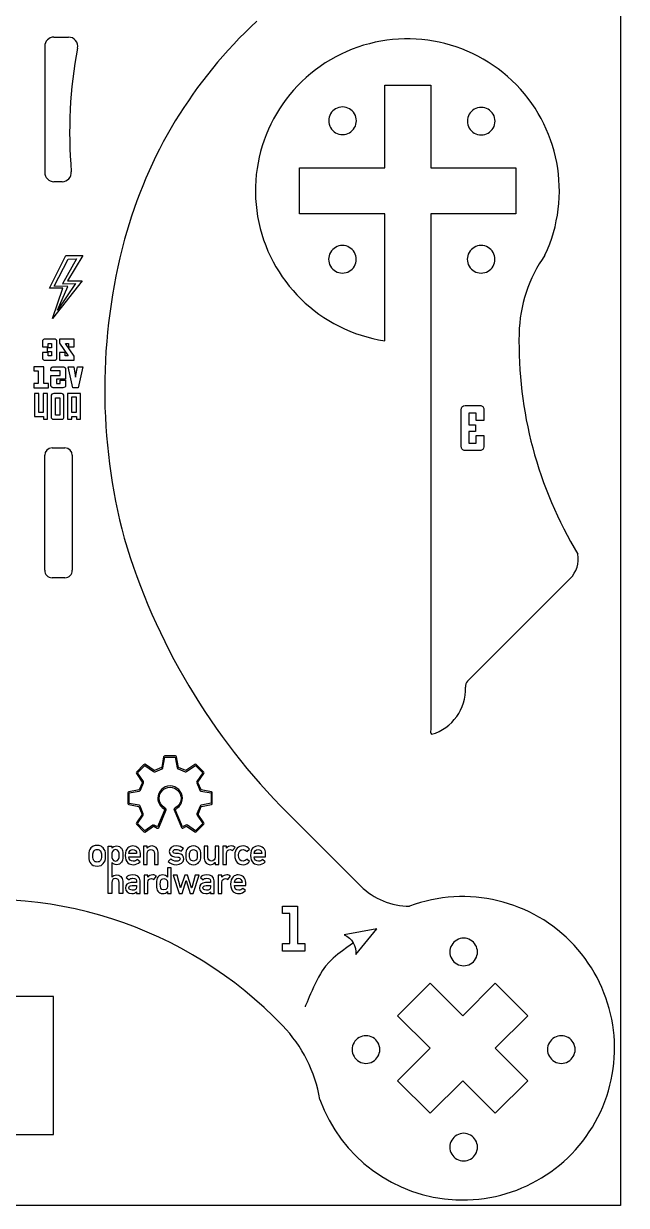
# Model space of a CAD drawing. Extents: x 0 to 911, y 61 to 967.
# Drawn here: x 710.9 to 908.8, y 60.6 to 449 of the extents above; entities that cross this region are included whole.
import ezdxf

# ---------------------------------------------------------------- set-up
doc = ezdxf.new("R2010")
doc.units = 0
doc.layers.add('corte', color=7, linetype='CONTINUOUS')
doc.layers.add('Grabado', color=7, linetype='CONTINUOUS')

msp = doc.modelspace()

# ---------------------------------------------------------------- linework, layer by layer
at = {"layer": 'corte', "color": 1}
for points in [[(720.85241, 444.561674), (725.648536, 444.561674)], [(717.828786, 441.538058), (717.828786, 400.078749)], [(829.467235, 428.777158), (844.58534, 428.777158)], [(829.467235, 401.564564), (829.467235, 428.777158)], [(844.58534, 428.777158), (844.58534, 401.564564)], [(801.498733, 401.564564), (829.467235, 401.564564)], [(801.498733, 386.446459), (801.498733, 401.564564)], [(844.58534, 401.564564), (872.553834, 401.564564)], [(872.553834, 401.564564), (872.553834, 386.446459)], [(723.565583, 397.055158), (720.85241, 397.055158)], [(829.467235, 386.446459), (801.498733, 386.446459)], [(829.467235, 344.76774), (829.467235, 386.446459)], [(844.58534, 386.446459), (844.58534, 216.902461)], [(872.553834, 386.446459), (844.58534, 386.446459)], [(717.828786, 269.332667), (717.828786, 307.141732)], [(720.247687, 309.560591), (724.480758, 309.560591)], [(726.899651, 307.141732), (726.899651, 269.332667)], [(724.480758, 266.913723), (720.247687, 266.913723)], [(856.672533, 232.921344), (890.374676, 266.62347)], [(797.698394, 189.48371), (821.596189, 165.585854)], [(720.711339, 129.310818), (705.593225, 129.310818)], [(720.711339, 83.956409), (720.711339, 129.310818)], [(705.593225, 83.956409), (720.711339, 83.956409)]]:
    msp.add_lwpolyline(points, dxfattribs=at)
for points in [[(815.63471, 421.611172)], [(861.170453, 421.482054)], [(815.589569, 376.07543)], [(861.125311, 376.07543)], [(859.930566, 143.912895)], [(833.720845, 122.954995), (844.410961, 112.264871), (833.720845, 101.574755), (844.410961, 90.884639), (855.101077, 101.574755), (865.791201, 90.884639), (876.481317, 101.574755), (865.791193, 112.264871), (876.481317, 122.954995), (865.791201, 133.645111), (855.101077, 122.954995), (844.410961, 133.645111)], [(827.860167, 111.842582)], [(892.00088, 111.842582)], [(859.930566, 79.772183)]]:
    msp.add_lwpolyline(points, close=True, dxfattribs=at)
for points in [[(787.467559, 449.759481), (766.547056, 430.438415), (751.509042, 405.601385), (744.085229, 378.108514)], [(871.267216, 430.286673), (855.674153, 445.082878), (832.35696, 448.227804), (813.401092, 438.091415)], [(720.85241, 444.561674), (719.182511, 444.561675), (717.828789, 443.207957), (717.828786, 441.538058)], [(727.976809, 443.467153), (727.402383, 444.16044), (726.548877, 444.561674), (725.648536, 444.561674)], [(728.619458, 440.976002), (728.78682, 441.86065), (728.551235, 442.773865), (727.976809, 443.467153)], [(728.619458, 440.976002), (726.086559, 427.587509), (725.399646, 413.915145), (726.577876, 400.340201)], [(813.401092, 438.091415), (794.445224, 427.955026), (784.113195, 406.816642), (787.760165, 385.632428)], [(882.093844, 372.909094), (891.222876, 392.370134), (886.86028, 415.490467), (871.267216, 430.286673)], [(815.63471, 421.611172), (814.013694, 421.612167), (812.515387, 420.747936), (811.704592, 419.34426)], [(819.564829, 419.34426), (818.754034, 420.747936), (817.255727, 421.612167), (815.63471, 421.611172)], [(861.170453, 421.482054), (859.549436, 421.483049), (858.05113, 420.618818), (857.240334, 419.215142)], [(865.100572, 419.215142), (864.289776, 420.618818), (862.791469, 421.483049), (861.170453, 421.482054)], [(811.704592, 419.34426), (810.893796, 417.940584), (810.893796, 416.210896), (811.704592, 414.80722)], [(819.564829, 414.80722), (820.375625, 416.210896), (820.375625, 417.940584), (819.564829, 419.34426)], [(857.240334, 419.215142), (856.429539, 417.811466), (856.429539, 416.081778), (857.240334, 414.678102)], [(865.100572, 414.678102), (865.911367, 416.081778), (865.911367, 417.811466), (865.100572, 419.215142)], [(811.704592, 414.80722), (812.515387, 413.403544), (814.013694, 412.539313), (815.63471, 412.540308)], [(815.63471, 412.540308), (817.255727, 412.539313), (818.754034, 413.403544), (819.564829, 414.80722)], [(857.240334, 414.678102), (858.05113, 413.274426), (859.549436, 412.410195), (861.170453, 412.41119)], [(861.170453, 412.41119), (862.791469, 412.410195), (864.289776, 413.274426), (865.100572, 414.678102)], [(717.828786, 400.078749), (717.828803, 398.40886), (719.182521, 397.055157), (720.85241, 397.055158)], [(725.794113, 398.035275), (726.366801, 398.659817), (726.651138, 399.496011), (726.577876, 400.340201)], [(723.565583, 397.055158), (724.412947, 397.05516), (725.221425, 397.410732), (725.794113, 398.035275)], [(787.760165, 385.632428), (791.407135, 364.448214), (808.213026, 347.981761), (829.467235, 344.76774)], [(744.085229, 378.108514), (735.404122, 345.959507), (735.350792, 312.090185), (743.930613, 279.914)], [(811.65945, 373.808517), (810.848655, 372.404841), (810.848655, 370.675154), (811.65945, 369.271478)], [(815.589569, 376.07543), (813.968553, 376.076424), (812.470246, 375.212193), (811.65945, 373.808517)], [(819.519688, 373.808517), (818.708892, 375.212193), (817.210586, 376.076424), (815.589569, 376.07543)], [(819.519688, 369.271478), (820.330483, 370.675154), (820.330483, 372.404841), (819.519688, 373.808517)], [(857.195193, 373.808517), (856.384397, 372.404841), (856.384397, 370.675154), (857.195193, 369.271478)], [(861.125311, 376.07543), (859.504295, 376.076424), (858.005988, 375.212193), (857.195193, 373.808517)], [(865.05543, 373.808517), (864.244635, 375.212193), (862.746328, 376.076424), (861.125311, 376.07543)], [(865.05543, 369.271478), (865.866226, 370.675154), (865.866226, 372.404841), (865.05543, 373.808517)], [(882.093844, 372.909094), (876.767459, 365.360784), (873.810465, 356.396848), (873.600106, 347.160879)], [(811.65945, 369.271478), (812.470246, 367.867802), (813.968553, 367.003571), (815.589569, 367.004565)], [(815.589569, 367.004565), (817.210586, 367.003571), (818.708892, 367.867802), (819.519688, 369.271478)], [(857.195193, 369.271478), (858.005988, 367.867802), (859.504295, 367.003571), (861.125311, 367.004565)], [(861.125311, 367.004565), (862.746328, 367.003571), (864.244635, 367.867802), (865.05543, 369.271478)], [(873.600106, 347.160879), (873.019184, 321.653168), (879.708055, 296.506696), (892.885438, 274.658644)], [(720.247687, 309.560591), (718.911781, 309.560593), (717.828807, 308.477638), (717.828786, 307.141732)], [(726.899651, 307.141732), (726.899629, 308.477635), (725.816661, 309.560588), (724.480758, 309.560591)], [(743.930613, 279.914), (754.028573, 245.757095), (772.512457, 214.669649), (797.698394, 189.48371)], [(890.374676, 266.62347), (892.479029, 268.727823), (893.417296, 271.730551), (892.885438, 274.658644)], [(717.828786, 269.332667), (717.828774, 268.691127), (718.083616, 268.075858), (718.537249, 267.622217)], [(726.19119, 267.62222), (726.644821, 268.075861), (726.899663, 268.691128), (726.899651, 269.332667)], [(718.537249, 267.622217), (718.990883, 267.168575), (719.606147, 266.913722), (720.247687, 266.913723)], [(724.480758, 266.913723), (725.122296, 266.913724), (725.737558, 267.168579), (726.19119, 267.62222)], [(844.849515, 215.448816), (851.703991, 217.407241), (856.311827, 223.822305), (855.978944, 230.943292)], [(856.672533, 232.921344), (856.152822, 232.401613), (855.897611, 231.673775), (855.978944, 230.943292)], [(844.58534, 216.902461), (844.41451, 216.40495), (844.514561, 215.854409), (844.849515, 215.448816)], [(795.992853, 119.649899), (764.522447, 152.587176), (718.514534, 167.34903), (673.755605, 158.870292)], [(821.596189, 165.585854), (825.856981, 161.325057), (831.639477, 158.936954), (837.665138, 158.949567)], [(891.669979, 146.120378), (877.93662, 160.954373), (856.602602, 166.022403), (837.665138, 158.949567)], [(853.127367, 147.840724), (851.724088, 147.030541), (850.859633, 145.533261), (850.859633, 143.912895)], [(857.662833, 147.840724), (856.259555, 148.650907), (854.530645, 148.650907), (853.127367, 147.840724)], [(859.930566, 143.912895), (859.930566, 145.533261), (859.066111, 147.030541), (857.662833, 147.840724)], [(850.859633, 143.912895), (850.859633, 142.292529), (851.724088, 140.795249), (853.127366, 139.985065)], [(857.662833, 139.985065), (859.066112, 140.795249), (859.930567, 142.292529), (859.930566, 143.912895)], [(900.305937, 91.288534), (908.814879, 109.625667), (905.403338, 131.286384), (891.669979, 146.120378)], [(853.127366, 139.985065), (854.530645, 139.174882), (856.259555, 139.174882), (857.662833, 139.985065)], [(808.193651, 95.437249), (806.622488, 104.541014), (802.374926, 112.97036), (795.992853, 119.649899)], [(825.595123, 115.778071), (824.190503, 116.5903), (822.458985, 116.5903), (821.054364, 115.778071)], [(889.735836, 115.778071), (888.331215, 116.5903), (886.599697, 116.5903), (885.195076, 115.778071)], [(821.054364, 115.778071), (819.649743, 114.965842), (818.786019, 113.46513), (818.78932, 111.842582)], [(827.860167, 111.842582), (827.863469, 113.46513), (826.999744, 114.965842), (825.595123, 115.778071)], [(885.195076, 115.778071), (883.790455, 114.965842), (882.926731, 113.46513), (882.930032, 111.842582)], [(892.00088, 111.842582), (892.004181, 113.46513), (891.140457, 114.965842), (889.735836, 115.778071)], [(818.78932, 111.842582), (818.786019, 110.220033), (819.649743, 108.719322), (821.054364, 107.907093)], [(825.595123, 107.907093), (826.999744, 108.719322), (827.863469, 110.220033), (827.860167, 111.842582)], [(882.930032, 111.842582), (882.926731, 110.220033), (883.790455, 108.719322), (885.195076, 107.907093)], [(889.735836, 107.907093), (891.140457, 108.719322), (892.004181, 110.220033), (892.00088, 111.842582)], [(821.054364, 107.907093), (822.458985, 107.094864), (824.190503, 107.094864), (825.595123, 107.907093)], [(885.195076, 107.907093), (886.599697, 107.094864), (888.331215, 107.094864), (889.735836, 107.907093)], [(808.193651, 95.437249), (815.019684, 76.409432), (832.664187, 63.39034), (852.858871, 62.480777)], [(852.858871, 62.480777), (873.053555, 61.571213), (891.796996, 72.9514), (900.305937, 91.288534)], [(853.127367, 83.700012), (851.724088, 82.889829), (850.859633, 81.392549), (850.859633, 79.772183)], [(857.662833, 83.700012), (856.259555, 84.510195), (854.530645, 84.510195), (853.127367, 83.700012)], [(859.930566, 79.772183), (859.930566, 81.392549), (859.066111, 82.889829), (857.662833, 83.700012)], [(850.859633, 79.772183), (850.859633, 78.151816), (851.724088, 76.654536), (853.127366, 75.844353)], [(857.662833, 75.844353), (859.066112, 76.654536), (859.930567, 78.151816), (859.930566, 79.772183)], [(853.127366, 75.844353), (854.530645, 75.03417), (856.259555, 75.03417), (857.662833, 75.844353)]]:
    msp.add_open_spline(points, degree=3, dxfattribs=at)
at = {"layer": 'Grabado', "color": 1}
msp.add_lwpolyline([(0.162894, 967.396102), (906.923672, 967.396102), (906.923672, 60.635323), (0.162894, 60.635323)], close=True, dxfattribs=at)
at = {"layer": 'Grabado', "color": 5}
for points in [[(724.8013, 372.794214), (730.307306, 372.794214), (725.329275, 364.422067), (730.156453, 364.497502), (720.351244, 352.090138), (723.820778, 362.046199), (719.370721, 362.046199)], [(725.56849, 371.635797), (728.251993, 371.742028), (723.659856, 363.528166), (727.924466, 363.637018), (721.989866, 354.775015), (725.378794, 362.620134), (720.950122, 362.673212)], [(722.732923, 345.317269), (722.732923, 344.037269), (725.580923, 339.770603), (724.588923, 339.770603), (724.588923, 340.879936), (722.732923, 340.879936), (722.732923, 338.383936), (727.532923, 338.383936), (727.532923, 339.663936), (724.695589, 343.919936), (725.698256, 343.919936), (725.698256, 342.821269), (727.532923, 342.821269), (727.532923, 345.317269)], [(714.232921, 334.85327), (715.715588, 334.85327), (715.715588, 330.703937), (714.232921, 330.703937), (714.232921, 329.31727), (719.032921, 329.31727), (719.032921, 330.703937), (717.560921, 330.703937), (717.560921, 336.250603), (714.232921, 336.250603)], [(725.534254, 336.250603), (727.400921, 336.250603), (727.966254, 332.794603), (728.552921, 336.250603), (730.40892, 336.250603), (728.872921, 329.31727), (727.080921, 329.31727)], [(765.552284, 163.160907), (766.619684, 163.160907), (768.544283, 169.178426), (767.264727, 169.178426), (766.107855, 164.954119), (766.086777, 164.954119), (764.723082, 169.178426), (763.846667, 169.178426), (762.477783, 164.954119), (762.458157, 164.954119), (761.306618, 169.178426), (760.027061, 169.178426), (761.949835, 163.160907), (763.012055, 163.160907), (764.272403, 167.378208), (764.299112, 167.378208), (765.552454, 163.160907)], [(795.907773, 156.533392), (795.907773, 159.011472), (800.822972, 159.011472), (800.822972, 146.702984), (803.280572, 146.702984), (803.280572, 144.224904), (795.907773, 144.224904), (795.907773, 146.702984), (798.365372, 146.702984), (798.365372, 156.533392)], [(820.00545, 143.044562)]]:
    msp.add_lwpolyline(points, close=True, dxfattribs=at)
for points in [[(717.066252, 344.623936), (717.066252, 342.821269)], [(717.066252, 342.821269), (718.922252, 342.821269), (718.922252, 343.919936), (720.031585, 343.919936), (720.031585, 342.469269), (718.698252, 342.469269), (718.698252, 341.221269), (720.031585, 341.221269), (720.031585, 339.770603), (718.922252, 339.770603), (718.922252, 340.879936), (717.066252, 340.879936), (717.066252, 339.07727)], [(720.948919, 345.317269), (717.994252, 345.317269)], [(721.866252, 339.07727), (721.866252, 344.623936)], [(717.994252, 338.383936), (720.948919, 338.383936)], [(722.864916, 333.402603), (722.864916, 334.863936), (719.899583, 334.863936), (719.899583, 335.55727)], [(720.827583, 336.250603), (723.78225, 336.250603)], [(724.699583, 335.55727), (724.699583, 332.154603), (721.755583, 332.154603), (721.755583, 330.703937), (722.864916, 330.703937), (722.864916, 331.81327), (724.699583, 331.81327), (724.699583, 330.010603)], [(719.899583, 330.010603), (719.899583, 333.402603), (722.864916, 333.402603)], [(723.78225, 329.31727), (720.827583, 329.31727)], [(855.846501, 323.477138), (860.761701, 323.477138)], [(854.617701, 309.919379), (854.617701, 322.248338)], [(861.990501, 322.248338), (861.990501, 318.541459), (859.532901, 318.541459), (859.532901, 320.999059), (857.075301, 320.999059), (857.075301, 317.169299), (859.287141, 317.169299), (859.287141, 314.998419), (857.075301, 314.998419), (857.075301, 311.168659), (859.532901, 311.168659), (859.532901, 313.626259), (861.990501, 313.626259)], [(861.990501, 313.626259), (861.990501, 309.919379)], [(860.761701, 308.690579), (855.846501, 308.690579)], [(738.656924, 163.160907), (738.656924, 178.682246), (739.876892, 178.682246), (739.876892, 178.05305)], [(751.515659, 178.038893), (751.496032, 178.038893), (751.496032, 178.682246), (750.276064, 178.682246), (750.276064, 172.664728), (750.276337, 172.664728)], [(771.386071, 175.094151), (771.386071, 178.682246), (770.181804, 178.682246), (770.181804, 174.669959), (770.18142, 174.669959)], [(773.748499, 173.30809), (773.78212, 173.30809), (773.78212, 172.664728), (774.981045, 172.664728), (774.981045, 178.682246), (773.78212, 178.682246), (773.78212, 175.094151)], [(777.555637, 178.038893), (777.520565, 178.038893), (777.520565, 178.682246), (776.309284, 178.682246), (776.309284, 172.664728), (776.309309, 172.664728)], [(748.03103, 176.217777), (745.498132, 176.217777)], [(745.498132, 175.218669), (749.24918, 175.218669)], [(749.24918, 175.218669), (749.24918, 176.217777)], [(750.276337, 172.664728), (751.496297, 172.664728), (751.496297, 176.245818)], [(753.878462, 176.245818), (753.878462, 172.664728), (755.082584, 172.664728), (755.082584, 176.67001)], [(760.479464, 175.190953), (761.54701, 175.094151)], [(761.752151, 176.245818), (760.753052, 176.321594)], [(762.602208, 177.054274), (763.354233, 177.93069)], [(776.309309, 172.664728), (777.520582, 172.664728), (777.520582, 176.272041)], [(779.49243, 177.244926), (780.375861, 178.293118)], [(784.223378, 176.910078), (785.113823, 177.711187)], [(789.17505, 176.217777), (786.640453, 176.217777)], [(786.640453, 175.218669), (790.386314, 175.218669)], [(790.386314, 175.218669), (790.386314, 176.217777)], [(739.876892, 173.30809), (739.862898, 168.535072)], [(749.126479, 173.574518), (748.243066, 174.314204)], [(758.164047, 163.160907), (759.377009, 163.160907), (759.377009, 171.602516), (758.164047, 171.602516), (758.164047, 168.535072)], [(759.198227, 174.507023), (758.356858, 173.670859), (758.356858, 173.67085)], [(785.113823, 173.642801), (784.223378, 174.436905)], [(790.270636, 173.574518), (789.387214, 174.314204)], [(743.450866, 167.159166), (743.450866, 163.160907), (742.251932, 163.160907), (742.251932, 166.742006)], [(744.621724, 168.365123), (745.573575, 167.644636)], [(747.948589, 167.337965), (747.948589, 166.706942), (746.2712, 166.706942)], [(747.948589, 163.160907), (749.161543, 163.160907), (749.161543, 167.269528)], [(751.715484, 168.535072), (751.701489, 168.535072), (751.701489, 169.178426), (750.488391, 169.178426), (750.488391, 163.160907), (750.488493, 163.160907)], [(753.673312, 167.727085), (754.542705, 168.782283)], [(768.949122, 168.365123), (769.900972, 167.644636)], [(772.276123, 167.337965), (772.276123, 166.706942), (770.598598, 166.706942)], [(772.276123, 163.160907), (773.474912, 163.160907), (773.474912, 167.269528)], [(776.042882, 168.535072), (776.028887, 168.535072), (776.028887, 169.178426), (774.815933, 169.178426), (774.815933, 163.160907), (774.815899, 163.160907)], [(777.993849, 167.727085), (778.870248, 168.782283)], [(739.862898, 166.742006), (739.862898, 163.160907), (738.649799, 163.160907), (738.656924, 163.160907)], [(746.504254, 165.707834), (747.948589, 165.707834), (747.948589, 165.269622)], [(747.922358, 163.695589), (747.949067, 163.695589), (747.949067, 163.160907), (747.948589, 163.160907)], [(750.488493, 163.160907), (751.701455, 163.160907), (751.701455, 166.782241)], [(758.164047, 163.783235), (758.164047, 163.160907)], [(770.824783, 165.707834), (772.275987, 165.707834), (772.275987, 165.269622), (772.276123, 165.269622)], [(772.247938, 163.695589), (772.275927, 163.695589), (772.275927, 163.160907), (772.276123, 163.160907)], [(774.815899, 163.160907), (776.028853, 163.160907), (776.028853, 166.782241)], [(782.642339, 166.706942), (780.109433, 166.706942)], [(780.109433, 165.707834), (783.855293, 165.707834)], [(783.73778, 164.058358), (782.854359, 164.803369)], [(783.855293, 165.707834), (783.855293, 166.706942)], [(820.00545, 143.044562), (826.917535, 151.511466), (816.167568, 149.5371)]]:
    msp.add_lwpolyline(points, dxfattribs=at)
at = {"layer": 'Grabado', "color": 7}
for points in [[(717.325478, 326.369119), (717.325478, 321.253386), (715.917478, 321.253386), (715.917478, 327.448586), (714.509478, 327.448586), (714.509478, 319.845386), (717.419344, 319.845386), (717.419344, 318.953653), (718.756944, 318.953653), (718.756944, 327.448586), (717.325478, 327.448586)], [(723.320477, 327.425119)], [(725.326143, 327.448586), (725.326143, 318.953653), (726.734143, 318.953653), (726.734143, 319.845386), (728.236009, 319.845386), (728.236009, 318.953653), (729.573609, 318.953653), (729.573609, 327.448586)], [(728.142143, 326.369119), (728.142143, 321.253386), (726.734143, 321.253386), (726.734143, 326.369119)], [(721.349277, 320.349919), (721.349277, 326.005386), (722.757277, 326.005386), (722.757277, 320.349919)]]:
    msp.add_lwpolyline(points, close=True, dxfattribs=at)
for points in [[(719.941277, 326.580319), (719.941277, 319.786719)], [(723.320477, 327.425119), (720.786077, 327.425119)], [(724.165277, 319.786719), (724.165277, 326.580319)], [(720.786077, 318.953653), (723.461277, 318.953653)], [(756.895695, 208.006627), (756.895695, 208.003214), (756.249031, 204.531547), (756.249031, 204.528134)], [(756.669801, 204.461736), (757.308137, 207.898399), (757.308947, 207.898288)], [(760.73479, 208.325279), (757.284789, 208.325279), (757.28403, 208.324955)], [(757.308947, 207.898288), (760.707279, 207.898288), (761.348951, 204.45496), (761.350658, 204.45496)], [(757.312361, 207.914757), (757.314067, 207.923291)], [(757.314067, 207.923291), (757.314067, 207.916464)], [(761.76979, 204.535285), (761.124789, 207.993614)], [(747.947301, 202.532861), (749.882302, 199.711195)], [(750.41398, 205.462977), (750.428999, 205.479617), (747.980666, 203.039613), (747.978959, 203.0362)], [(750.24991, 199.928249), (750.246496, 199.935076), (748.306494, 202.761742), (750.713159, 205.160078), (753.576493, 203.195073)], [(753.834097, 203.534538), (753.830684, 203.537951), (750.924017, 205.534615), (750.922311, 205.534615)], [(756.244167, 204.511408), (756.224199, 204.507995), (753.88086, 203.539658), (753.87574, 203.537951)], [(754.05983, 203.153431), (756.368164, 204.106758), (756.331471, 204.095067)], [(761.688988, 204.094956), (761.652294, 204.106647), (763.953965, 203.154984)], [(764.149899, 203.53499), (764.141365, 203.538403), (761.798035, 204.508405), (761.779688, 204.511818)], [(767.101655, 205.538566), (767.098242, 205.535152), (764.193248, 203.541817), (764.191541, 203.54011)], [(764.435629, 203.191677), (767.305627, 205.163338), (769.710628, 202.763338), (767.770634, 199.935007), (767.767221, 199.928181)], [(770.043402, 203.035125), (770.039989, 203.038538), (767.599985, 205.473542)], [(768.136774, 199.711758), (770.07344, 202.533424), (770.07344, 202.535131)], [(749.895614, 199.652827), (749.892201, 199.644294), (748.855537, 197.230956), (748.853831, 197.22413)], [(749.254914, 197.08158), (750.271584, 199.453249)], [(767.745546, 199.453181), (767.737013, 199.469821), (768.76202, 197.069821)], [(769.156917, 197.23652), (768.128582, 199.644857), (768.123462, 199.65339)], [(745.150305, 196.182423), (745.150305, 192.73575)], [(748.817137, 197.195799), (745.458802, 196.574129), (745.451975, 196.572422)], [(748.831704, 192.154835), (748.824877, 192.158248), (745.576544, 192.75658), (745.576544, 196.163249), (748.899877, 196.778246), (748.901583, 196.778246)], [(769.117015, 196.778152), (769.118722, 196.778152), (772.44539, 196.161491), (772.44539, 192.758159), (769.197058, 192.158154), (769.190231, 192.156448)], [(772.568612, 196.571577), (772.515278, 196.374918), (772.553593, 196.576578), (769.203594, 197.196584)], [(772.87361, 192.736578), (772.87361, 196.183251)], [(745.461976, 192.342423), (745.463683, 192.342423), (748.727017, 191.740755)], [(748.780436, 191.687422), (749.793769, 189.13575), (749.797182, 189.127217)], [(750.178409, 189.31809), (749.17174, 191.856424), (749.170033, 191.859837)], [(757.035036, 190.898003), (757.293365, 190.743003), (754.920032, 184.997997), (753.828371, 185.586336)], [(755.279704, 184.748849), (755.283117, 184.755676), (757.696446, 190.595675), (757.696446, 190.597382)], [(757.092977, 191.385802), (757.082993, 191.394336), (757.069681, 191.402869)], [(757.558138, 191.084055), (757.553018, 191.087468), (757.249683, 191.267471), (757.247977, 191.267471)], [(760.309694, 190.606163), (760.309694, 190.604456), (762.729696, 184.781122)], [(760.771356, 191.269536), (760.767942, 191.267829), (760.476282, 191.091163)], [(760.703951, 190.76496), (760.707364, 190.75984)], [(760.709071, 190.75472), (760.703951, 190.764704), (760.703951, 190.76496)], [(764.186831, 185.58474), (763.098498, 184.999746), (760.715164, 190.736407), (760.985158, 190.899744), (760.978332, 190.898037)], [(760.943012, 191.402869), (760.924666, 191.391178), (760.908026, 191.374538)], [(768.846892, 191.853113), (767.830231, 189.309779)], [(768.220196, 189.13645), (768.221903, 189.139863), (769.245237, 191.694863)], [(769.293536, 191.74154), (772.555197, 192.343208), (772.558611, 192.344915)], [(749.798889, 189.083867), (747.937223, 186.378869)], [(753.336698, 185.556384), (750.708363, 183.754716), (748.301699, 186.156388), (750.1517, 188.844721), (750.153406, 188.846427)], [(767.875202, 188.838107), (769.710201, 186.153111), (767.308537, 183.751447), (764.673538, 185.561444)], [(770.071861, 186.38468), (768.220196, 189.089687), (768.218489, 189.093101)], [(747.972209, 185.882195), (747.977329, 185.877075), (750.425662, 183.433734)], [(750.920664, 183.382099), (750.924077, 183.383806), (753.592408, 185.212141), (753.597528, 185.217261)], [(753.614594, 185.217261), (753.618008, 185.215554), (754.794669, 184.580555), (754.796376, 184.578848)], [(763.218033, 184.579454), (763.21974, 184.58116), (764.408074, 185.217832), (764.413194, 185.221246)], [(764.428213, 185.211262), (764.42992, 185.211262), (767.094922, 183.381263), (767.100042, 183.37785)], [(767.588371, 183.426148), (767.590078, 183.427855), (770.041738, 185.879524), (770.048565, 185.886351)]]:
    msp.add_lwpolyline(points, dxfattribs=at)
at = {"layer": 'Grabado', "color": 5}
for points in [[(717.140919, 344.890603), (717.091141, 344.805269), (717.066252, 344.71638), (717.066252, 344.623936)], [(717.343585, 345.114603), (717.258252, 345.050603), (717.190697, 344.975936), (717.140919, 344.890603)], [(717.631585, 345.263936), (717.524919, 345.22838), (717.428919, 345.178603), (717.343585, 345.114603)], [(717.994252, 345.317269), (717.866252, 345.317269), (717.745363, 345.299492), (717.631585, 345.263936)], [(721.599585, 345.103936), (721.421808, 345.246158), (721.204919, 345.317269), (720.948919, 345.317269)], [(721.866252, 344.623936), (721.866252, 344.808825), (721.777363, 344.968825), (721.599585, 345.103936)], [(717.066252, 339.07727), (717.066252, 338.984825), (717.091141, 338.895936), (717.140919, 338.810603)], [(717.140919, 338.810603), (717.190697, 338.72527), (717.258252, 338.650603), (717.343585, 338.586603)], [(717.343585, 338.586603), (717.428919, 338.522603), (717.524919, 338.472825), (717.631585, 338.43727)], [(717.631585, 338.43727), (717.745363, 338.401714), (717.866252, 338.383936), (717.994252, 338.383936)], [(720.948919, 338.383936), (721.204919, 338.383936), (721.421808, 338.451492), (721.599585, 338.586603)], [(721.599585, 338.586603), (721.777363, 338.728825), (721.866252, 338.892381), (721.866252, 339.07727)], [(719.899583, 335.55727), (719.899583, 335.649714), (719.924472, 335.738603), (719.97425, 335.823936)], [(719.97425, 335.823936), (720.024028, 335.90927), (720.091583, 335.983936), (720.176917, 336.047936)], [(720.176917, 336.047936), (720.26225, 336.111936), (720.35825, 336.161714), (720.464917, 336.19727)], [(720.464917, 336.19727), (720.578694, 336.232825), (720.699583, 336.250603), (720.827583, 336.250603)], [(723.78225, 336.250603), (724.03825, 336.250603), (724.255139, 336.179492), (724.432916, 336.03727)], [(724.432916, 336.03727), (724.610694, 335.902159), (724.699583, 335.742159), (724.699583, 335.55727)], [(719.97425, 329.743937), (719.924472, 329.82927), (719.899583, 329.918159), (719.899583, 330.010603)], [(720.176917, 329.519937), (720.091583, 329.583937), (720.024028, 329.658603), (719.97425, 329.743937)], [(720.464917, 329.370603), (720.35825, 329.406159), (720.26225, 329.455937), (720.176917, 329.519937)], [(720.827583, 329.31727), (720.699583, 329.31727), (720.578694, 329.335048), (720.464917, 329.370603)], [(724.432916, 329.519937), (724.255139, 329.384825), (724.03825, 329.31727), (723.78225, 329.31727)], [(724.699583, 330.010603), (724.699583, 329.825714), (724.610694, 329.662159), (724.432916, 329.519937)], [(854.617701, 322.248338), (854.617701, 322.589672), (854.740581, 322.883218), (854.986341, 323.128978)], [(854.986341, 323.128978), (855.218448, 323.361085), (855.505168, 323.477138), (855.846501, 323.477138)], [(860.761701, 323.477138), (861.103034, 323.477138), (861.396581, 323.361085), (861.642341, 323.128978)], [(861.642341, 323.128978), (861.874448, 322.883218), (861.990501, 322.589672), (861.990501, 322.248338)], [(854.986341, 309.059219), (854.740581, 309.291343), (854.617701, 309.578063), (854.617701, 309.919379)], [(855.846501, 308.690579), (855.505168, 308.690596), (855.218448, 308.813476), (854.986341, 309.059219)], [(861.642341, 309.059219), (861.396581, 308.813476), (861.103034, 308.690596), (860.761701, 308.690579)], [(861.990501, 309.919379), (861.990501, 309.578063), (861.874448, 309.291343), (861.642341, 309.059219)], [(735.063623, 178.929321), (734.02946, 178.929321), (733.398446, 178.477097), (733.03554, 178.081099)], [(737.082883, 178.081099), (736.712971, 178.477097), (736.095969, 178.929321), (735.063623, 178.929321)], [(739.876892, 178.05305), (740.253682, 178.463076), (740.814586, 178.750539), (741.424566, 178.750539)], [(741.424566, 178.750539), (742.16258, 178.750539), (742.697116, 178.422833), (743.038996, 177.970601)], [(746.763668, 178.750539), (745.599789, 178.750539), (744.278164, 177.99865), (744.278164, 175.656873)], [(749.24918, 176.217777), (749.24918, 177.765587), (748.092316, 178.750539), (746.763668, 178.750539)], [(753.084367, 178.750539), (752.434136, 178.750539), (751.899454, 178.519303), (751.515659, 178.038893)], [(755.082584, 176.67001), (755.082584, 178.024873), (754.015183, 178.750539), (753.084367, 178.750539)], [(760.9983, 178.75088), (759.718743, 178.75088), (758.753001, 178.128698), (758.753001, 176.903396)], [(763.354233, 177.93069), (762.758137, 178.430172), (762.053498, 178.75088), (760.9983, 178.75088)], [(766.668759, 178.750539), (765.72406, 178.750539), (765.168343, 178.34739), (764.833623, 177.984629)], [(768.490011, 177.984629), (768.155163, 178.34739), (767.599584, 178.750539), (766.668759, 178.750539)], [(779.110316, 178.750539), (778.472287, 178.750539), (777.925412, 178.519303), (777.555637, 178.038893)], [(780.375861, 178.293118), (779.99908, 178.58058), (779.595922, 178.750539), (779.110316, 178.750539)], [(782.957842, 178.750539), (781.567788, 178.750539), (780.225119, 177.874123), (780.225119, 175.670893)], [(785.113823, 177.711187), (784.600176, 178.319349), (783.874493, 178.750539), (782.957842, 178.750539)], [(787.900818, 178.750539), (786.73694, 178.750539), (785.42232, 177.99865), (785.42232, 175.656873)], [(790.386314, 176.217777), (790.386314, 177.765587), (789.229458, 178.750539), (787.900818, 178.750539)], [(733.03554, 178.081099), (732.52203, 177.504356), (732.309874, 176.957464), (732.309874, 175.527166)], [(732.309874, 175.527166), (732.309874, 174.073999), (732.52203, 173.527115), (733.03554, 172.96621)], [(733.652534, 175.527123), (733.652534, 176.484154), (733.742279, 176.745402), (733.980385, 177.101156)], [(733.980385, 173.930221), (733.741998, 174.293118), (733.652534, 174.547215), (733.652534, 175.527123)], [(733.980385, 177.101156), (734.187224, 177.367584), (734.597379, 177.586618), (735.063623, 177.586618)], [(735.063623, 177.586618), (735.521044, 177.586618), (735.940039, 177.367584), (736.145061, 177.101156)], [(736.145061, 177.101156), (736.38344, 176.745402), (736.465897, 176.484154), (736.465897, 175.506089)], [(736.465897, 175.506089), (736.465897, 174.547215), (736.383209, 174.293118), (736.145061, 173.930221)], [(737.808558, 175.527166), (737.808558, 176.957464), (737.596393, 177.504356), (737.082883, 178.081099)], [(737.082883, 172.96621), (737.596393, 173.527115), (737.808558, 174.073999), (737.808558, 175.527166)], [(741.059979, 177.539403), (739.931156, 177.539403), (739.876892, 176.547309), (739.876892, 175.663879)], [(739.876892, 175.663879), (739.876892, 174.801491), (739.931591, 173.793543), (741.059979, 173.793543)], [(742.258913, 175.663879), (742.258913, 176.608587), (742.204214, 177.539403), (741.059979, 177.539403)], [(741.059979, 173.793543), (742.204641, 173.793543), (742.258913, 174.738396), (742.258913, 175.663879)], [(743.038996, 177.970601), (743.375533, 177.539403), (743.46486, 177.148602), (743.46486, 175.663879)], [(743.46486, 175.663879), (743.46486, 174.191512), (743.375107, 173.793543), (743.038996, 173.383388)], [(744.278164, 175.656873), (744.278164, 173.185389), (745.724316, 172.589421), (746.949472, 172.589421)], [(745.498132, 176.217777), (745.517758, 177.136263), (746.045016, 177.60784), (746.763668, 177.60784)], [(746.928438, 173.718253), (746.099424, 173.718253), (745.498132, 174.231755), (745.498132, 175.218669)], [(746.763668, 177.60784), (747.484154, 177.60784), (748.002998, 177.136263), (748.03103, 176.217777)], [(751.496297, 176.245818), (751.496297, 177.07315), (751.995932, 177.539403), (752.686535, 177.539403)], [(752.686535, 177.539403), (753.364815, 177.539403), (753.878462, 177.07315), (753.878462, 176.245818)], [(758.753001, 176.903396), (758.753001, 175.86937), (759.48569, 175.273265), (760.479464, 175.190953)], [(759.958948, 176.889513), (759.958948, 177.299676), (760.218362, 177.608164), (760.9983, 177.608164)], [(760.753052, 176.321594), (760.150078, 176.36921), (759.958948, 176.628265), (759.958948, 176.889513)], [(760.9983, 177.608164), (761.650494, 177.608164), (762.128949, 177.396009), (762.602208, 177.054274)], [(761.54701, 175.094151), (761.964179, 175.060529), (762.279682, 174.931207), (762.279682, 174.507023)], [(763.497977, 174.443919), (763.497977, 175.395633), (762.991336, 176.16336), (761.752151, 176.245818)], [(764.833623, 177.984629), (764.374385, 177.463968), (764.183255, 176.971484), (764.183255, 175.683096)], [(764.183255, 175.683096), (764.183255, 174.368467), (764.374385, 173.876), (764.833623, 173.369368)], [(765.394528, 175.682678), (765.394528, 176.546899), (765.470304, 176.778264), (765.689005, 177.100789)], [(765.689005, 174.231345), (765.469834, 174.567883), (765.394528, 174.801082), (765.394528, 175.682678)], [(765.689005, 177.100789), (765.874664, 177.347872), (766.244584, 177.538993), (766.668759, 177.538993)], [(766.668759, 177.538993), (767.078922, 177.538993), (767.45572, 177.347872), (767.634502, 177.100789)], [(767.634502, 177.100789), (767.865875, 176.778264), (767.934304, 176.546899), (767.934304, 175.663469)], [(767.934304, 175.663469), (767.934304, 174.801082), (767.86561, 174.567883), (767.634502, 174.231345)], [(769.147257, 175.683096), (769.147257, 176.971484), (768.956264, 177.463968), (768.490011, 177.984629)], [(768.490011, 173.369368), (768.956264, 173.876), (769.147257, 174.368467), (769.147257, 175.683096)], [(772.599025, 173.793543), (771.892558, 173.793543), (771.386071, 174.28083), (771.386071, 175.094151)], [(773.78212, 175.094151), (773.78212, 174.28083), (773.263276, 173.793543), (772.599025, 173.793543)], [(777.520582, 176.272041), (777.520582, 177.148457), (778.102512, 177.539403), (778.698472, 177.539403)], [(778.698472, 177.539403), (779.006977, 177.539403), (779.211982, 177.463627), (779.49243, 177.244926)], [(780.225119, 175.670893), (780.225119, 173.465837), (781.567788, 172.589421), (782.957842, 172.589421)], [(781.445087, 175.670893), (781.445087, 176.985513), (782.020012, 177.539403), (783.012106, 177.539403)], [(783.012106, 173.793543), (782.020012, 173.793543), (781.445087, 174.363288), (781.445087, 175.670893)], [(783.012106, 177.539403), (783.497576, 177.539403), (783.923585, 177.279989), (784.223378, 176.910078)], [(785.42232, 175.656873), (785.42232, 173.185389), (786.852626, 172.589421), (788.098809, 172.589421)], [(786.640453, 176.217777), (786.661531, 177.136263), (787.189164, 177.60784), (787.900818, 177.60784)], [(788.06558, 173.718253), (787.236421, 173.718253), (786.640453, 174.231755), (786.640453, 175.218669)], [(787.900818, 177.60784), (788.626484, 177.60784), (789.139986, 177.136263), (789.17505, 176.217777)], [(733.03554, 172.96621), (733.398446, 172.54736), (734.02946, 172.102134), (735.063623, 172.102134)], [(735.063623, 173.444751), (734.597379, 173.444751), (734.187224, 173.656787), (733.980385, 173.930221)], [(736.145061, 173.930221), (735.940039, 173.656787), (735.521044, 173.444751), (735.063623, 173.444751)], [(735.063623, 172.102134), (736.095969, 172.102134), (736.712971, 172.54736), (737.082883, 172.96621)], [(741.424566, 172.589421), (740.814586, 172.589421), (740.322111, 172.876884), (739.876892, 173.30809)], [(743.038996, 173.383388), (742.697116, 172.917135), (742.16258, 172.589421), (741.424566, 172.589421)], [(748.243066, 174.314204), (747.894317, 173.937278), (747.387685, 173.718253), (746.928438, 173.718253)], [(746.949472, 172.589421), (747.764611, 172.589421), (748.537534, 172.876884), (749.126479, 173.574518)], [(758.356858, 173.67085), (759.129935, 172.952335), (760.027377, 172.589421), (761.005314, 172.589421)], [(761.094778, 173.732265), (760.293805, 173.732265), (759.718743, 173.993368), (759.198227, 174.507023)], [(761.005314, 172.589421), (762.402383, 172.589421), (763.497977, 173.273026), (763.497977, 174.443919)], [(762.279682, 174.507023), (762.279682, 173.993368), (761.78707, 173.732265), (761.094778, 173.732265)], [(764.833623, 173.369368), (765.168343, 172.985564), (765.72406, 172.589421), (766.668759, 172.589421)], [(766.668759, 173.793133), (766.244584, 173.793133), (765.874664, 173.992958), (765.689005, 174.231345)], [(767.634502, 174.231345), (767.455848, 173.992958), (767.078922, 173.793133), (766.668759, 173.793133)], [(766.668759, 172.589421), (767.599584, 172.589421), (768.155163, 172.985564), (768.490011, 173.369368)], [(770.18142, 174.669959), (770.18142, 173.32211), (771.248966, 172.589421), (772.20068, 172.589421)], [(772.20068, 172.589421), (772.82468, 172.589421), (773.364558, 172.834823), (773.748499, 173.30809)], [(782.957842, 172.589421), (783.874493, 172.589421), (784.600176, 173.027633), (785.113823, 173.642801)], [(784.223378, 174.436905), (783.923585, 174.061805), (783.497576, 173.793543), (783.012106, 173.793543)], [(789.387214, 174.314204), (789.031314, 173.937278), (788.530015, 173.718253), (788.06558, 173.718253)], [(788.098809, 172.589421), (788.899926, 172.589421), (789.674676, 172.876884), (790.270636, 173.574518)], [(739.862898, 168.535072), (740.259041, 169.015346), (740.814612, 169.248536), (741.450951, 169.248536)], [(741.067019, 168.042597), (740.369394, 168.042597), (739.862898, 167.571019), (739.862898, 166.742006)], [(742.251932, 166.742006), (742.251932, 167.571019), (741.731408, 168.042597), (741.067019, 168.042597)], [(741.450951, 169.248536), (742.395659, 169.248536), (743.450866, 168.521052), (743.450866, 167.159166)], [(746.654996, 169.248536), (745.757554, 169.248536), (745.086287, 169.015346), (744.621724, 168.365123)], [(745.573575, 167.644636), (745.785594, 167.988188), (746.087077, 168.110889), (746.709404, 168.110889)], [(749.161543, 167.269528), (749.161543, 168.754251), (748.1414, 169.248536), (746.654996, 169.248536)], [(746.709404, 168.110889), (747.578806, 168.110889), (747.948589, 167.912882), (747.948589, 167.337965)], [(751.701455, 166.782241), (751.701455, 167.658656), (752.290409, 168.042597), (752.879345, 168.042597)], [(753.289517, 169.248536), (752.646155, 169.248536), (752.104595, 169.015346), (751.715484, 168.535072)], [(752.879345, 168.042597), (753.180836, 168.042597), (753.378844, 167.945795), (753.673312, 167.727085)], [(754.542705, 168.782283), (754.179953, 169.069746), (753.774978, 169.248536), (753.289517, 169.248536)], [(755.001961, 168.459774), (754.665406, 168.042597), (754.570754, 167.644636), (754.570754, 166.174087)], [(756.611049, 169.248536), (755.871362, 169.248536), (755.343823, 168.919013), (755.001961, 168.459774)], [(755.78905, 166.174087), (755.78905, 167.104766), (755.850831, 168.042597), (756.979142, 168.042597)], [(758.164047, 168.535072), (757.711823, 168.966262), (757.233376, 169.248536), (756.611049, 169.248536)], [(756.979142, 168.042597), (758.102769, 168.042597), (758.164047, 167.043489), (758.164047, 166.174087)], [(770.975524, 169.248536), (770.071067, 169.248536), (769.406671, 169.015346), (768.949122, 168.365123)], [(769.900972, 167.644636), (770.113, 167.988188), (770.407477, 168.110889), (771.036802, 168.110889)], [(773.474912, 167.269528), (773.474912, 168.754251), (772.467108, 169.248536), (770.975524, 169.248536)], [(771.036802, 168.110889), (771.899197, 168.110889), (772.276123, 167.912882), (772.276123, 167.337965)], [(776.028853, 166.782241), (776.028853, 167.658656), (776.596772, 168.042597), (777.192731, 168.042597)], [(777.616915, 169.248536), (776.973698, 169.248536), (776.424996, 169.015346), (776.042882, 168.535072)], [(777.192731, 168.042597), (777.50122, 168.042597), (777.706378, 167.945795), (777.993849, 167.727085)], [(778.870248, 168.782283), (778.507351, 169.069746), (778.09537, 169.248536), (777.616915, 169.248536)], [(781.374977, 169.248536), (780.211099, 169.248536), (778.889465, 168.494821), (778.889465, 166.146038)], [(780.109433, 166.706942), (780.123428, 167.618413), (780.663323, 168.110889), (781.374977, 168.110889)], [(783.855293, 166.706942), (783.855293, 168.261622), (782.703617, 169.248536), (781.374977, 169.248536)], [(781.374977, 168.110889), (782.088449, 168.110889), (782.61598, 167.618413), (782.642339, 166.706942)], [(746.2712, 166.706942), (744.977607, 166.706942), (744.320233, 165.891804), (744.320233, 164.927751)], [(744.320233, 164.927751), (744.320233, 163.886573), (745.100308, 163.092615), (746.442976, 163.092615)], [(745.456062, 164.989174), (745.456062, 165.427386), (745.785594, 165.707834), (746.504254, 165.707834)], [(746.593718, 164.22143), (745.778588, 164.22143), (745.456062, 164.584199), (745.456062, 164.989174)], [(746.442976, 163.092615), (747.257969, 163.092615), (747.675147, 163.276594), (747.922358, 163.695589)], [(747.948589, 165.269622), (747.948589, 164.338806), (747.606855, 164.22143), (746.593718, 164.22143)], [(754.570754, 166.174087), (754.570754, 164.687683), (754.666123, 164.296737), (755.001961, 163.879559)], [(755.001961, 163.879559), (755.343823, 163.420321), (755.871362, 163.092615), (756.611049, 163.092615)], [(756.979142, 164.296737), (755.850328, 164.296737), (755.78905, 165.234576), (755.78905, 166.174087)], [(756.611049, 163.092615), (757.233376, 163.092615), (757.787266, 163.373063), (758.164047, 163.783235)], [(758.164047, 166.174087), (758.164047, 165.297671), (758.102266, 164.296737), (756.979142, 164.296737)], [(770.598598, 166.706942), (769.305004, 166.706942), (768.647776, 165.891804), (768.647776, 164.927751)], [(768.647776, 164.927751), (768.647776, 163.886573), (769.427705, 163.092615), (770.76336, 163.092615)], [(769.776599, 164.989174), (769.776599, 165.427386), (770.113, 165.707834), (770.824783, 165.707834)], [(770.921115, 164.22143), (770.099108, 164.22143), (769.776599, 164.584199), (769.776599, 164.989174)], [(770.76336, 163.092615), (771.578353, 163.092615), (772.002681, 163.276594), (772.247938, 163.695589)], [(772.276123, 165.269622), (772.276123, 164.338806), (771.934252, 164.22143), (770.921115, 164.22143)], [(778.889465, 166.146038), (778.889465, 163.688574), (780.328603, 163.092615), (781.567788, 163.092615)], [(781.539739, 164.22143), (780.712407, 164.22143), (780.109433, 164.73494), (780.109433, 165.707834)], [(782.854359, 164.803369), (782.498604, 164.440472), (782.005992, 164.22143), (781.539739, 164.22143)], [(781.567788, 163.092615), (782.368897, 163.092615), (783.148827, 163.373063), (783.73778, 164.058358)], [(816.167568, 149.5371), (818.708844, 148.453032), (820.254677, 145.827749), (820.00545, 143.044562)], [(819.196984, 146.882567), (819.196984, 146.882567), (812.721758, 142.632312), (810.03868, 139.266342)], [(810.03868, 139.266342), (807.175402, 135.686249), (803.350469, 125.844291), (803.350469, 125.844291)]]:
    msp.add_open_spline(points, degree=3, dxfattribs=at)
at = {"layer": 'Grabado', "color": 7}
for points in [[(720.187677, 327.178719), (720.02341, 327.014452), (719.941277, 326.814986), (719.941277, 326.580319)], [(720.786077, 327.425119), (720.55141, 327.425119), (720.351944, 327.342986), (720.187677, 327.178719)], [(723.918877, 327.178719), (723.75461, 327.342986), (723.555143, 327.425119), (723.320477, 327.425119)], [(724.165277, 326.580319), (724.165277, 326.814986), (724.083143, 327.014452), (723.918877, 327.178719)], [(719.941277, 319.786719), (719.941277, 319.552053), (720.007766, 319.356497), (720.140744, 319.200053)], [(720.140744, 319.200053), (720.273721, 319.05143), (720.488832, 318.969297), (720.786077, 318.953653)], [(723.461277, 318.953653), (723.664655, 318.984941), (723.832832, 319.078808), (723.96581, 319.235253)], [(723.96581, 319.235253), (724.098788, 319.399519), (724.165277, 319.583341), (724.165277, 319.786719)], [(757.28403, 208.324955), (757.077993, 208.324955), (756.937483, 208.200855), (756.895695, 208.006627)], [(757.314067, 207.916464), (757.313555, 207.913904), (757.312361, 207.916729), (757.312361, 207.914757)], [(761.124789, 207.993614), (761.093813, 208.198448), (760.937858, 208.325279), (760.73479, 208.325279)], [(747.978959, 203.0362), (747.850302, 202.898096), (747.823508, 202.698075), (747.947301, 202.532861)], [(750.668982, 205.596311), (750.581165, 205.587777), (750.48339, 205.548695), (750.41398, 205.462977)], [(750.922311, 205.534615), (750.842268, 205.587351), (750.756798, 205.604759), (750.668982, 205.596311)], [(753.576493, 203.195073), (753.729095, 203.079302), (753.896228, 203.075095), (754.05983, 203.153431)], [(753.87574, 203.537951), (753.879153, 203.539658), (753.813788, 203.550069), (753.834097, 203.534538)], [(756.239047, 204.514822), (756.231367, 204.505862), (756.221724, 204.507142), (756.244167, 204.511408)], [(756.249031, 204.528134), (756.250737, 204.539995), (756.247324, 204.523867), (756.239047, 204.514822)], [(756.331471, 204.095067), (756.433743, 204.116912), (756.503401, 204.17144), (756.558133, 204.233401)], [(756.558133, 204.233401), (756.612576, 204.295011), (756.654936, 204.367459), (756.669801, 204.461736)], [(761.350658, 204.45496), (761.368237, 204.363142), (761.409367, 204.29246), (761.463989, 204.231626)], [(761.463989, 204.231626), (761.518603, 204.170783), (761.586835, 204.116929), (761.688988, 204.094956)], [(761.783102, 204.516938), (761.774056, 204.527007), (761.768083, 204.543903), (761.76979, 204.535285)], [(761.779688, 204.511818), (761.802472, 204.506698), (761.792062, 204.506698), (761.783102, 204.516938)], [(763.953965, 203.154984), (764.120015, 203.069582), (764.28464, 203.085949), (764.435629, 203.191677)], [(764.191541, 203.54011), (764.199221, 203.54523), (764.133173, 203.543523), (764.149899, 203.53499)], [(767.599985, 205.473542), (767.462726, 205.621706), (767.253805, 205.634147), (767.101655, 205.538566)], [(770.07344, 202.535131), (770.195688, 202.699935), (770.169755, 202.897277), (770.043402, 203.035125)], [(749.882302, 199.711195), (749.887422, 199.701894), (749.880596, 199.624573), (749.895614, 199.652827)], [(750.271584, 199.453249), (750.361765, 199.622337), (750.336608, 199.779726), (750.24991, 199.928249)], [(759.003334, 198.463033), (756.784685, 198.463033), (754.981668, 196.660085), (754.981668, 194.436366)], [(763.036665, 194.436366), (763.036665, 196.660588), (761.227061, 198.463033), (759.003334, 198.463033)], [(767.767221, 199.928181), (767.680514, 199.779658), (767.655375, 199.622269), (767.745546, 199.453181)], [(768.123462, 199.65339), (768.138566, 199.625145), (768.131142, 199.702372), (768.136774, 199.711758)], [(745.451975, 196.572422), (745.269191, 196.52583), (745.150305, 196.365105), (745.150305, 196.182423)], [(748.838812, 197.210818), (748.824732, 197.1987), (748.804081, 197.193154), (748.817137, 197.195799)], [(748.853831, 197.22413), (748.860657, 197.242903), (748.852977, 197.223276), (748.838812, 197.210818)], [(748.901583, 196.778246), (748.993615, 196.796849), (749.058998, 196.838662), (749.116581, 196.888249)], [(749.116581, 196.888249), (749.174181, 196.937828), (749.223537, 196.992859), (749.254914, 197.08158)], [(754.981668, 194.436366), (754.981668, 193.013049), (755.720135, 191.767729), (756.834997, 191.046372)], [(755.409683, 194.436204), (755.409683, 196.430001), (757.01639, 198.036204), (759.004683, 198.036204)], [(757.069681, 191.402869), (756.069395, 192.049269), (755.409683, 193.159413), (755.409683, 194.436204)], [(759.004683, 198.036204), (760.998641, 198.036204), (762.611347, 196.429506), (762.611347, 194.436204)], [(762.611347, 194.436204), (762.611347, 193.159857), (761.947667, 192.049482), (760.943012, 191.402869)], [(761.178336, 191.051372), (762.294547, 191.773002), (763.036665, 193.014739), (763.036665, 194.436366)], [(768.76202, 197.069821), (768.796153, 196.989352), (768.844623, 196.934875), (768.902018, 196.886491)], [(768.902018, 196.886491), (768.959362, 196.838107), (769.025819, 196.796789), (769.117015, 196.778152)], [(769.180298, 197.213224), (769.164682, 197.226365), (769.15265, 197.246675), (769.156917, 197.23652)], [(769.203594, 197.196584), (769.215456, 197.194024), (769.195914, 197.199997), (769.180298, 197.213224)], [(772.87361, 196.183251), (772.87361, 196.37892), (772.747923, 196.523995), (772.568612, 196.571577)], [(745.150305, 192.73575), (745.150305, 192.552539), (745.271367, 192.381642), (745.461976, 192.342423)], [(748.727017, 191.740755), (748.713364, 191.744168), (748.772756, 191.696808), (748.778729, 191.689128)], [(748.778729, 191.689128), (748.778917, 191.688881), (748.780436, 191.687422), (748.780436, 191.687422)], [(749.170033, 191.859837), (749.106289, 192.004221), (749.00627, 192.110265), (748.831704, 192.154835)], [(756.834997, 191.046372), (756.835672, 191.045937), (756.835851, 191.045519), (756.836704, 191.044665)], [(756.836704, 191.044665), (756.89456, 190.995599), (756.958731, 190.941762), (757.035036, 190.898003)], [(757.247977, 191.267471), (757.216659, 191.285391), (757.148333, 191.338553), (757.092977, 191.385802)], [(757.711465, 190.865721), (757.688083, 190.947129), (757.645587, 191.025576), (757.558138, 191.084055)], [(757.696446, 190.597382), (757.738942, 190.693356), (757.734761, 190.784817), (757.711465, 190.865721)], [(760.306281, 190.874494), (760.279315, 190.792232), (760.273513, 190.700815), (760.309694, 190.606163)], [(760.476282, 191.091163), (760.383917, 191.037318), (760.333263, 190.956772), (760.306281, 190.874494)], [(760.707364, 190.75984), (760.709924, 190.753866), (760.708218, 190.75728), (760.709071, 190.75472)], [(760.908026, 191.374538), (760.874746, 191.341258), (760.805446, 191.288761), (760.771356, 191.269536)], [(760.978332, 190.898037), (761.05095, 190.938997), (761.117118, 190.994063), (761.178336, 191.051372)], [(769.190231, 192.156448), (769.013881, 192.11361), (768.907906, 192.006508), (768.846892, 191.853113)], [(769.245237, 191.694863), (769.244384, 191.691449), (769.30352, 191.743929), (769.293536, 191.74154)], [(772.558611, 192.344915), (772.746532, 192.384851), (772.87361, 192.541975), (772.87361, 192.736578)], [(749.797182, 189.127217), (749.792916, 189.136433), (749.784041, 189.061851), (749.798889, 189.083867)], [(750.153406, 188.846427), (750.258306, 189.002186), (750.257265, 189.159277), (750.178409, 189.31809)], [(767.830231, 189.309779), (767.76077, 189.153841), (767.758125, 188.994942), (767.875202, 188.838107)], [(768.218489, 189.093101), (768.234959, 189.071085), (768.222756, 189.143021), (768.220196, 189.13645)], [(747.937223, 186.378869), (747.819104, 186.210438), (747.851318, 186.021425), (747.972209, 185.882195)], [(750.425662, 183.433734), (750.499476, 183.356508), (750.590543, 183.326615), (750.673999, 183.320403)], [(750.673999, 183.320403), (750.757455, 183.31443), (750.839819, 183.329448), (750.920664, 183.382099)], [(753.57837, 185.641376), (753.497048, 185.636256), (753.414701, 185.616117), (753.336698, 185.556384)], [(753.828371, 185.586336), (753.744062, 185.635403), (753.659676, 185.646411), (753.57837, 185.641376)], [(753.597528, 185.217261), (753.58524, 185.207874), (753.594114, 185.214701), (753.606061, 185.215554)], [(753.606061, 185.215554), (753.617666, 185.216279), (753.628333, 185.208727), (753.614594, 185.217261)], [(754.796376, 184.578848), (754.979373, 184.485271), (755.199371, 184.587381), (755.279704, 184.748849)], [(762.729696, 184.781122), (762.791733, 184.58221), (763.038329, 184.489197), (763.218033, 184.579454)], [(764.671831, 185.561444), (764.523445, 185.665372), (764.353384, 185.688087), (764.186831, 185.58474)], [(764.413194, 185.221246), (764.380853, 185.201192), (764.434101, 185.20708), (764.428213, 185.211262)], [(764.673538, 185.561444), (764.673026, 185.561803), (764.672685, 185.561086), (764.671831, 185.561444)], [(767.100042, 183.37785), (767.252857, 183.286526), (767.446069, 183.292687), (767.588371, 183.426148)], [(770.048565, 185.886351), (770.164908, 186.025205), (770.196473, 186.218229), (770.071861, 186.38468)]]:
    msp.add_open_spline(points, degree=3, dxfattribs=at)

doc.saveas('drawing.dxf')
